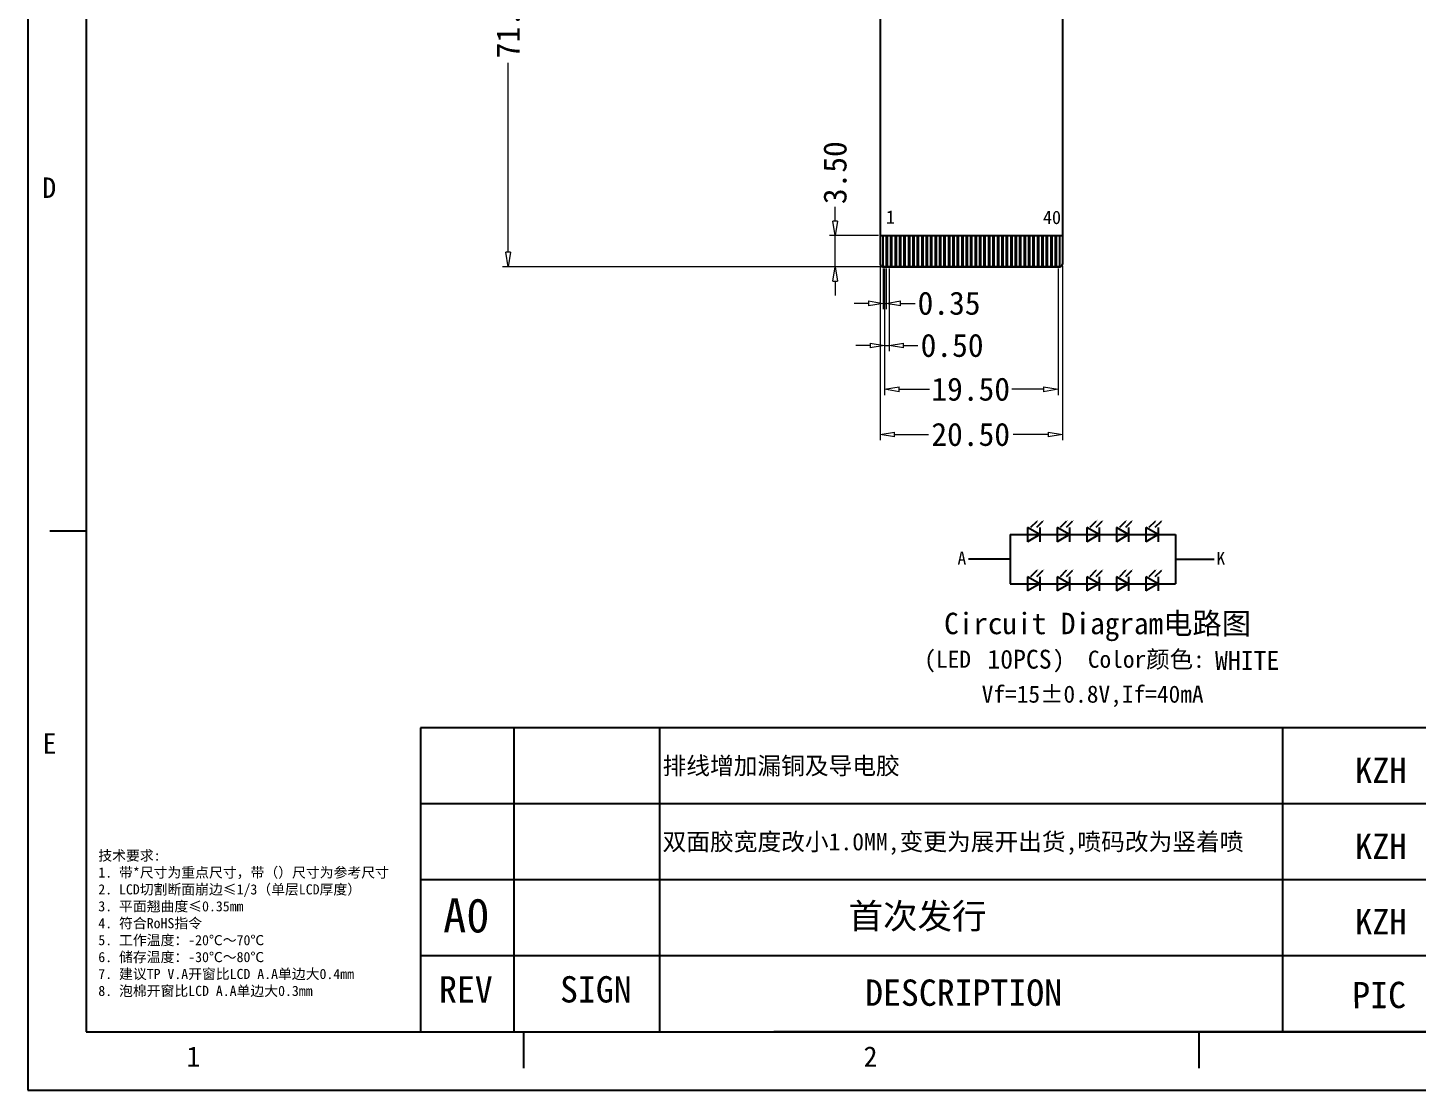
# Model space of a CAD drawing. Header units: millimetres. Extents: x 7345 to 7787, y -738 to -425.
# Drawn here: x 7345.1 to 7501.3, y -738.1 to -618.7 of the extents above; entities that cross this region are included whole.
import ezdxf
from ezdxf.enums import TextEntityAlignment as Align

# ---------------------------------------------------------------- set-up
doc = ezdxf.new("R2010")
doc.units = ezdxf.units.MM
doc.header["$PDMODE"] = 35
for name, color, linetype in [('DIM', 3, 'Continuous'), ('FPC', 42, 'Continuous'), ('图框', 7, 'Continuous')]:
    doc.layers.add(name, color=color, linetype=linetype)
doc.styles.add('仿宋', font='', dxfattribs={"height": 2.5})
doc.styles.add('宋', font='', dxfattribs={"height": 2})
doc.styles.add('宋体', font='')
doc.styles.get('仿宋').set_extended_font_data('FangSong_GB2312')
doc.styles.get('宋').set_extended_font_data('SimSun')
doc.styles.get('宋体').set_extended_font_data('SimSun')
doc.dimstyles.new('标准', dxfattribs={"dimscale": 0.65, "dimtxt": 3, "dimasz": 2.5, "dimexe": 1, "dimexo": 0.3, "dimgap": 0.5, "dimtad": 0, "dimzin": 1, "dimdsep": 46, "dimtxsty": '宋体', "dimblk": 'CLOSEDBLANK', "dimcen": 0, "dimclrd": 3, "dimclre": 3, "dimclrt": 3, "dimadec": 0, "dimazin": 0, "dimtfac": 1, "dimtmove": 0, "dimatfit": 3, "dimldrblk": 'CLOSEDBLANK', "dimfxl": 0, "dimlwd": 0, "dimlwe": 0, "dimarcsym": 0})

# ---------------------------------------------------------------- blocks, each defined once
blk = doc.blocks.new('_ClosedBlank')
at = {"color": 0, "linetype": 'ByBlock', "lineweight": -2}
for p, q in [((-1, 0.167), (0, 0)), ((-1, 0.167), (-1, -0.167)), ((0, 0), (-1, -0.167))]:
    blk.add_line(p, q, dxfattribs=at)
blk = doc.blocks.new('*D38')
at = {"layer": 'Defpoints', "color": 0}
for p in [(7399.12, -574.03), (7421.58, -574.03), (7441.23, -645.53)]:
    blk.add_point(p, dxfattribs=at)
at = {"layer": 'FPC', "color": 3, "lineweight": 0}
for p, q in [((7421.39, -574.03), (7398.47, -574.03)), ((7399.12, -575.66), (7399.12, -603.91)), ((7399.12, -643.91), (7399.12, -622.59)), ((7441.04, -645.53), (7398.47, -645.53))]:
    blk.add_line(p, q, dxfattribs=at)
at = {"layer": 'FPC', "color": 3, "lineweight": 0, "xscale": 1.625, "yscale": 1.625, "zscale": 1.625}
for p, rotation in [((7399.12, -574.03), 90), ((7399.12, -645.53), 270)]:
    blk.add_blockref('_ClosedBlank', p, dxfattribs=dict(at, rotation=rotation))
at = {"layer": 'FPC', "color": 3, "insert": (7399.12, -613.25), "char_height": 2.6, "attachment_point": 5, "rotation": 90, "style": '宋体'}
blk.add_mtext('71.50±0.5', dxfattribs=at)
blk = doc.blocks.new('*U6')
at = {"layer": '图框', "color": 2, "linetype": 'ByBlock'}
blk.add_lwpolyline([(-0.175, -1.75), (0.175, -1.75), (0.175, 1.75), (-0.175, 1.75)], close=True, dxfattribs=at)
blk = doc.blocks.new('*D39')
at = {"layer": 'Defpoints', "color": 0}
for p in [(7441.26, -645.53), (7441.61, -645.53), (7441.61, -649.65)]:
    blk.add_point(p, dxfattribs=at)
at = {"layer": 'FPC', "color": 3, "lineweight": 0}
for p, q in [((7441.26, -645.73), (7441.26, -650.3)), ((7441.61, -645.73), (7441.61, -650.3)), ((7439.63, -649.65), (7438.01, -649.65)), ((7441.26, -649.65), (7441.61, -649.65)), ((7443.23, -649.65), (7444.86, -649.65))]:
    blk.add_line(p, q, dxfattribs=at)
at = {"layer": 'FPC', "color": 3, "lineweight": 0, "xscale": 1.625, "yscale": 1.625, "zscale": 1.625}
blk.add_blockref('_ClosedBlank', (7441.26, -649.65), dxfattribs=at)
at = {"layer": 'FPC', "color": 3, "lineweight": 0, "xscale": 1.625, "yscale": 1.625, "zscale": 1.625, "rotation": 180}
blk.add_blockref('_ClosedBlank', (7441.61, -649.65), dxfattribs=at)
at = {"layer": 'FPC', "color": 3, "insert": (7448.68, -649.65), "char_height": 2.6, "attachment_point": 5, "style": '宋体'}
blk.add_mtext('0.35', dxfattribs=at)
blk = doc.blocks.new('*D40')
at = {"layer": 'Defpoints', "color": 0}
for p in [(7441.43, -645.53), (7441.93, -645.53), (7441.93, -654.39)]:
    blk.add_point(p, dxfattribs=at)
at = {"layer": 'FPC', "color": 3, "lineweight": 0}
for p, q in [((7441.43, -645.73), (7441.43, -655.04)), ((7441.93, -645.73), (7441.93, -655.04)), ((7439.81, -654.39), (7438.18, -654.39)), ((7441.43, -654.39), (7441.93, -654.39)), ((7443.56, -654.39), (7445.18, -654.39))]:
    blk.add_line(p, q, dxfattribs=at)
at = {"layer": 'FPC', "color": 3, "lineweight": 0, "xscale": 1.625, "yscale": 1.625, "zscale": 1.625}
blk.add_blockref('_ClosedBlank', (7441.43, -654.39), dxfattribs=at)
at = {"layer": 'FPC', "color": 3, "lineweight": 0, "xscale": 1.625, "yscale": 1.625, "zscale": 1.625, "rotation": 180}
blk.add_blockref('_ClosedBlank', (7441.93, -654.39), dxfattribs=at)
at = {"layer": 'FPC', "color": 3, "insert": (7449.02, -654.39), "char_height": 2.6, "attachment_point": 5, "style": '宋体'}
blk.add_mtext('0.50', dxfattribs=at)
blk = doc.blocks.new('*D41')
at = {"layer": 'Defpoints', "color": 0}
for p in [(7440.93, -645.23), (7461.43, -645.23), (7461.43, -664.4)]:
    blk.add_point(p, dxfattribs=at)
at = {"layer": 'FPC', "color": 3, "lineweight": 0}
for p, q in [((7440.93, -645.43), (7440.93, -665.05)), ((7461.43, -645.43), (7461.43, -665.05)), ((7442.56, -664.4), (7446.35, -664.4)), ((7459.81, -664.4), (7455.87, -664.4))]:
    blk.add_line(p, q, dxfattribs=at)
at = {"layer": 'FPC', "color": 3, "lineweight": 0, "xscale": 1.625, "yscale": 1.625, "zscale": 1.625, "rotation": 180}
blk.add_blockref('_ClosedBlank', (7440.93, -664.4), dxfattribs=at)
at = {"layer": 'FPC', "color": 3, "lineweight": 0, "xscale": 1.625, "yscale": 1.625, "zscale": 1.625}
blk.add_blockref('_ClosedBlank', (7461.43, -664.4), dxfattribs=at)
at = {"layer": 'FPC', "color": 3, "insert": (7451.11, -664.4), "char_height": 2.6, "attachment_point": 5, "style": '宋体'}
blk.add_mtext('20.50', dxfattribs=at)
blk = doc.blocks.new('*D42')
at = {"layer": 'Defpoints', "color": 0}
for p in [(7441.43, -645.53), (7460.93, -645.53), (7460.93, -659.31)]:
    blk.add_point(p, dxfattribs=at)
at = {"layer": 'FPC', "color": 3, "lineweight": 0}
for p, q in [((7441.43, -645.73), (7441.43, -659.96)), ((7460.93, -645.73), (7460.93, -659.96)), ((7443.06, -659.31), (7446.47, -659.31)), ((7459.31, -659.31), (7455.75, -659.31))]:
    blk.add_line(p, q, dxfattribs=at)
at = {"layer": 'FPC', "color": 3, "lineweight": 0, "xscale": 1.625, "yscale": 1.625, "zscale": 1.625, "rotation": 180}
blk.add_blockref('_ClosedBlank', (7441.43, -659.31), dxfattribs=at)
at = {"layer": 'FPC', "color": 3, "lineweight": 0, "xscale": 1.625, "yscale": 1.625, "zscale": 1.625}
blk.add_blockref('_ClosedBlank', (7460.93, -659.31), dxfattribs=at)
at = {"layer": 'FPC', "color": 3, "insert": (7451.11, -659.31), "char_height": 2.6, "attachment_point": 5, "style": '宋体'}
blk.add_mtext('19.50', dxfattribs=at)
blk = doc.blocks.new('*D43')
at = {"layer": 'Defpoints', "color": 0}
for p in [(7435.87, -642.03), (7440.93, -642.03), (7441.26, -645.53)]:
    blk.add_point(p, dxfattribs=at)
at = {"layer": 'FPC', "color": 3, "lineweight": 0}
for p, q in [((7435.87, -640.41), (7435.87, -638.78)), ((7440.74, -642.03), (7435.22, -642.03)), ((7435.87, -645.53), (7435.87, -642.03)), ((7441.06, -645.53), (7435.22, -645.53)), ((7435.87, -647.16), (7435.87, -648.78))]:
    blk.add_line(p, q, dxfattribs=at)
at = {"layer": 'FPC', "color": 3, "lineweight": 0, "xscale": 1.625, "yscale": 1.625, "zscale": 1.625}
for p, rotation in [((7435.87, -642.03), 270), ((7435.87, -645.53), 90)]:
    blk.add_blockref('_ClosedBlank', p, dxfattribs=dict(at, rotation=rotation))
at = {"layer": 'FPC', "color": 3, "insert": (7435.87, -634.96), "char_height": 2.6, "attachment_point": 5, "rotation": 90, "style": '宋体'}
blk.add_mtext('3.50', dxfattribs=at)

msp = doc.modelspace()

# ---------------------------------------------------------------- linework, layer by layer
at = {"color": 7, "linetype": 'Continuous'}
for p, q in [((7345.106, -424.793), (7345.106, -738.122)), ((7345.106, -738.122), (7786.974, -738.122))]:
    msp.add_line(p, q, dxfattribs=at)
at = {"linetype": 'Continuous'}
for p, q in [((7351.684, -431.37), (7351.684, -731.545)), ((7351.684, -675.282), (7347.573, -675.282)), ((7351.684, -731.545), (7780.396, -731.545)), ((7400.837, -731.545), (7400.837, -735.656)), ((7476.756, -731.545), (7476.756, -735.656))]:
    msp.add_line(p, q, dxfattribs=at)
at = {"color": 4, "linetype": 'Continuous'}
for p, q in [((7389.243, -697.388), (7389.243, -731.545)), ((7528.026, -697.388), (7389.243, -697.388)), ((7399.75, -697.388), (7399.75, -731.545)), ((7416.114, -697.388), (7416.114, -731.545)), ((7486.194, -731.545), (7486.194, -697.388)), ((7528.026, -705.928), (7389.243, -705.928)), ((7528.026, -714.467), (7389.243, -714.467)), ((7528.026, -723.006), (7389.243, -723.006)), ((7570.087, -731.545), (7428.964, -731.545))]:
    msp.add_line(p, q, dxfattribs=at)
at = {"layer": 'DIM', "color": 1}
for p, q in [((7455.561, -675.657), (7458.888, -675.657)), ((7455.561, -675.657), (7455.561, -681.186)), ((7457.505, -674.859), (7457.505, -676.456)), ((7458.888, -675.657), (7457.505, -674.859)), ((7458.888, -675.657), (7457.505, -676.456)), ((7457.505, -675.657), (7460.831, -675.657)), ((7458.888, -674.859), (7458.888, -676.456)), ((7460.831, -674.859), (7460.831, -676.456)), ((7462.215, -675.657), (7460.831, -674.859)), ((7460.831, -675.657), (7464.158, -675.657)), ((7462.215, -675.657), (7460.831, -676.456)), ((7462.215, -674.859), (7462.215, -676.456)), ((7464.158, -674.859), (7464.158, -676.456)), ((7465.542, -675.657), (7464.158, -674.859)), ((7465.542, -675.657), (7464.158, -676.456)), ((7464.158, -675.657), (7467.485, -675.657)), ((7465.542, -674.859), (7465.542, -676.456)), ((7467.485, -674.859), (7467.485, -676.456)), ((7468.868, -675.657), (7467.485, -674.859)), ((7468.868, -675.657), (7467.485, -676.456)), ((7467.485, -675.657), (7470.812, -675.657)), ((7468.868, -674.859), (7468.868, -676.456)), ((7470.812, -674.859), (7470.812, -676.456)), ((7472.195, -675.657), (7470.812, -674.859)), ((7472.195, -675.657), (7470.812, -676.456)), ((7470.812, -675.657), (7474.139, -675.657)), ((7472.195, -674.859), (7472.195, -676.456)), ((7474.139, -675.657), (7474.139, -681.186)), ((7455.561, -678.422), (7450.865, -678.422)), ((7474.139, -678.422), (7478.467, -678.422)), ((7457.505, -680.388), (7457.505, -681.985)), ((7458.888, -681.186), (7457.505, -680.388)), ((7458.888, -680.388), (7458.888, -681.985)), ((7460.831, -680.388), (7460.831, -681.985)), ((7462.215, -681.186), (7460.831, -680.388)), ((7462.215, -680.388), (7462.215, -681.985)), ((7464.158, -680.388), (7464.158, -681.985)), ((7465.542, -681.186), (7464.158, -680.388)), ((7465.542, -680.388), (7465.542, -681.985)), ((7467.485, -680.388), (7467.485, -681.985)), ((7468.868, -681.186), (7467.485, -680.388)), ((7468.868, -680.388), (7468.868, -681.985)), ((7470.812, -680.388), (7470.812, -681.985)), ((7472.195, -681.186), (7470.812, -680.388)), ((7472.195, -680.388), (7472.195, -681.985)), ((7455.561, -681.186), (7458.888, -681.186)), ((7458.888, -681.186), (7457.505, -681.985)), ((7457.505, -681.186), (7460.831, -681.186)), ((7460.831, -681.186), (7464.158, -681.186)), ((7462.215, -681.186), (7460.831, -681.985)), ((7465.542, -681.186), (7464.158, -681.985)), ((7464.158, -681.186), (7467.485, -681.186)), ((7468.868, -681.186), (7467.485, -681.985)), ((7467.485, -681.186), (7470.812, -681.186)), ((7472.195, -681.186), (7470.812, -681.985)), ((7470.812, -681.186), (7474.139, -681.186))]:
    msp.add_line(p, q, dxfattribs=at)
for points in [[(7458.527, -674.175), (7457.848, -674.854)], [(7459.198, -674.182), (7458.519, -674.862)], [(7461.854, -674.175), (7461.174, -674.854)], [(7462.525, -674.182), (7461.846, -674.862)], [(7465.181, -674.175), (7464.501, -674.854)], [(7465.852, -674.182), (7465.172, -674.862)], [(7468.507, -674.175), (7467.828, -674.854)], [(7469.179, -674.182), (7468.499, -674.862)], [(7471.834, -674.175), (7471.155, -674.854)], [(7472.506, -674.182), (7471.826, -674.862)], [(7458.527, -679.704), (7457.848, -680.383)], [(7459.198, -679.711), (7458.519, -680.391)], [(7461.854, -679.704), (7461.174, -680.383)], [(7462.525, -679.711), (7461.846, -680.391)], [(7465.181, -679.704), (7464.501, -680.383)], [(7465.852, -679.711), (7465.172, -680.391)], [(7468.507, -679.704), (7467.828, -680.383)], [(7469.179, -679.711), (7468.499, -680.391)], [(7471.834, -679.704), (7471.155, -680.383)], [(7472.506, -679.711), (7471.826, -680.391)]]:
    msp.add_lwpolyline(points, dxfattribs=at)
for points in [[(7458.496, -674.144), (7458.713, -673.989), (7458.558, -674.206)], [(7459.167, -674.151), (7459.384, -673.996), (7459.229, -674.213)], [(7461.823, -674.144), (7462.04, -673.989), (7461.885, -674.206)], [(7462.494, -674.151), (7462.711, -673.996), (7462.556, -674.213)], [(7465.15, -674.144), (7465.367, -673.989), (7465.212, -674.206)], [(7465.821, -674.151), (7466.038, -673.996), (7465.883, -674.213)], [(7468.476, -674.144), (7468.694, -673.989), (7468.538, -674.206)], [(7469.148, -674.151), (7469.365, -673.996), (7469.21, -674.213)], [(7471.803, -674.144), (7472.02, -673.989), (7471.865, -674.206)], [(7472.475, -674.151), (7472.692, -673.996), (7472.537, -674.213)], [(7458.496, -679.673), (7458.713, -679.518), (7458.558, -679.735)], [(7459.167, -679.68), (7459.384, -679.525), (7459.229, -679.742)], [(7461.823, -679.673), (7462.04, -679.518), (7461.885, -679.735)], [(7462.494, -679.68), (7462.711, -679.525), (7462.556, -679.742)], [(7465.15, -679.673), (7465.367, -679.518), (7465.212, -679.735)], [(7465.821, -679.68), (7466.038, -679.525), (7465.883, -679.742)], [(7468.476, -679.673), (7468.694, -679.518), (7468.538, -679.735)], [(7469.148, -679.68), (7469.365, -679.525), (7469.21, -679.742)], [(7471.803, -679.673), (7472.02, -679.518), (7471.865, -679.735)], [(7472.475, -679.68), (7472.692, -679.525), (7472.537, -679.742)]]:
    msp.add_solid(points, dxfattribs=at)
at = {"layer": 'FPC', "color": 30}
for p, q in [((7440.93, -590.331), (7440.93, -645.231)), ((7461.43, -590.331), (7461.43, -645.231)), ((7440.93, -642.031), (7461.43, -642.031)), ((7441.23, -645.531), (7461.13, -645.531))]:
    msp.add_line(p, q, dxfattribs=at)
for centre, start, end in [((7441.23, -645.231), 180, 270), ((7461.13, -645.231), 270, 0)]:
    msp.add_arc(centre, 0.3, start, end, dxfattribs=at)

# ---------------------------------------------------------------- block references
at = {"layer": '图框', "color": 0, "linetype": 'ByBlock', "lineweight": -2, "xscale": -1}
for p in [(7441.43, -643.781), (7441.93, -643.781), (7442.43, -643.781), (7442.93, -643.781), (7443.43, -643.781), (7443.93, -643.781), (7444.43, -643.781), (7444.93, -643.781), (7445.43, -643.781), (7445.93, -643.781), (7446.43, -643.781), (7446.93, -643.781), (7447.43, -643.781), (7447.93, -643.781), (7448.43, -643.781), (7448.93, -643.781), (7449.43, -643.781), (7449.93, -643.781), (7450.43, -643.781), (7450.93, -643.781), (7451.43, -643.781), (7451.93, -643.781), (7452.43, -643.781), (7452.93, -643.781), (7453.43, -643.781), (7453.93, -643.781), (7454.43, -643.781), (7454.93, -643.781), (7455.43, -643.781), (7455.93, -643.781), (7456.43, -643.781), (7456.93, -643.781), (7457.43, -643.781), (7457.93, -643.781), (7458.43, -643.781), (7458.93, -643.781), (7459.43, -643.781), (7459.93, -643.781), (7460.43, -643.781), (7460.93, -643.781)]:
    msp.add_blockref('*U6', p, dxfattribs=at)

# ---------------------------------------------------------------- texts
at = {"color": 4, "linetype": 'Continuous', "style": '宋体'}
for s, p in [('D', (7346.736, -637.797)), ('E', (7346.776, -700.29)), ('1', (7362.948, -735.492)), ('2', (7439.064, -735.492))]:
    msp.add_text(s, height=2.302, dxfattribs=at).set_placement(p)
at = {"color": 1, "style": '宋体'}
for s, height, p in [('Circuit Diagram电路图', 2.4134, (7448.12, -686.848)), ('(LED       )  Color颜色:', 1.93072, (7445.89, -690.629)), ('10PCS', 2.1238, (7452.982, -690.722)), ('WHITE', 2.1238, (7478.577, -690.859)), ('Vf=15%%P0.8V,If=40mA', 1.93072, (7452.343, -694.55)), ('排线增加漏铜及导电胶', 1.9549, (7416.469, -702.619)), ('双面胶宽度改小1.0MM,变更为展开出货,喷码改为竖着喷', 1.95485, (7416.469, -711.158))]:
    msp.add_text(s, height=height, dxfattribs=at).set_placement(p)
at = {"color": 1, "linetype": 'Continuous', "style": '宋体'}
msp.add_text('A0', height=3.8359, dxfattribs=at).set_placement((7394.405, -720.386), align=Align.CENTER)
at = {"color": 4, "linetype": 'Continuous', "style": '宋体'}
for s, height, p in [('REV', 2.9598, (7394.355, -728.26)), ('SIGN', 2.9598, (7408.972, -728.26)), ('DESCRIPTION', 2.95978, (7450.314, -728.633))]:
    msp.add_text(s, height=height, dxfattribs=at).set_placement(p, align=Align.CENTER)
msp.add_text('PIC', height=2.9598, rotation=0.26479, dxfattribs=at).set_placement((7497.029, -728.9), align=Align.CENTER)
at = {"layer": 'DIM', "color": 1, "char_height": 1.44, "width": 16.91083, "attachment_point": 1, "style": '仿宋'}
for s, insert in [('{\\fSimSun|b0|i0|c134|p2;A}', (7449.628, -677.573)), ('{\\fSimSun|b0|i0|c134|p2;K }', (7478.738, -677.604))]:
    msp.add_mtext(s, dxfattribs=dict(at, insert=insert))
at = {"layer": 'DIM', "lineweight": 0, "insert": (7353.035, -711.166), "char_height": 1.14096, "width": 49.15521, "attachment_point": 1, "style": '宋体'}
msp.add_mtext('{\\C0;技术要求:\\P1. 带*尺寸为重点尺寸，带（）尺寸为参考尺寸\\P2. LCD切割断面崩边≤1/3（单层LCD厚度）\\P3. 平面翘曲度≤0.35mm\\P4. 符合RoHS指令\\P5. 工作温度：-20℃～70℃ \\P6. 储存温度：-30℃～80℃\\P7. 建议TP V.A开窗比LCD A.A单边大0.4mm\\P8. 泡棉开窗比LCD A.A单边大0.3mm}', dxfattribs=at)
at = {"layer": 'FPC', "color": 1, "style": '宋体'}
for s, height, p in [('KZH', 2.8418, (7494.317, -703.577)), ('KZH', 2.8418, (7494.317, -712.116)), ('           首次发行', 2.84179, (7416.114, -719.965)), ('KZH', 2.8418, (7494.317, -720.579))]:
    msp.add_text(s, height=height, dxfattribs=at).set_placement(p)
at = {"layer": '图框', "color": 0, "linetype": 'ByBlock', "char_height": 1.5, "attachment_point": 1, "style": '宋'}
for s, insert in [('{\\C256;1}', (7441.577, -639.204)), ('{\\C256;40}', (7459.227, -639.234))]:
    msp.add_mtext_dynamic_manual_height_columns(s, width=8.51082, gutter_width=12.5, heights=[3.094], dxfattribs=dict(at, insert=insert))

# ---------------------------------------------------------------- dimensions: what is measured, and where the dimension line sits
at = {"layer": 'FPC', "color": 30}
dim = msp.add_linear_dim(base=(7399.12, -574.031), p1=(7441.23, -645.531), p2=(7421.58, -574.031), angle=90, text='<>.5', dimstyle='标准', override={"dimtxt": 4, "dimtol": 1, "dimtdec": 1}, dxfattribs=at)
dim.commit()
dim.dimension.update_dxf_attribs({"geometry": '*D38', "text_midpoint": (7399.12, -613.251), "dimtype": 160})
dim = msp.add_linear_dim(base=(7435.869, -642.031), p1=(7441.255, -645.531), p2=(7440.93, -642.031), angle=90, dimstyle='标准', override={"dimtxt": 4, "dimtdec": 1}, dxfattribs=at)
dim.commit()
dim.dimension.update_dxf_attribs({"geometry": '*D43', "text_midpoint": (7435.869, -634.96)})
for base, p1, p2, picture, middle in [((7441.605, -649.652), (7441.255, -645.531), (7441.605, -645.531), '*D39', (7448.676, -649.652)), ((7441.93, -654.392), (7441.43, -645.531), (7441.93, -645.531), '*D40', (7449.023, -654.392))]:
    dim = msp.add_linear_dim(base=base, p1=p1, p2=p2, dimstyle='标准', override={"dimtxt": 4, "dimtdec": 1}, dxfattribs=at)
    dim.commit()
    dim.dimension.update_dxf_attribs({"geometry": picture, "text_midpoint": middle})
for base, p1, p2, picture, middle in [((7461.43, -664.399), (7440.93, -645.231), (7461.43, -645.231), '*D41', (7451.11, -664.399)), ((7460.93, -659.306), (7441.43, -645.531), (7460.93, -645.531), '*D42', (7451.11, -659.306))]:
    dim = msp.add_linear_dim(base=base, p1=p1, p2=p2, dimstyle='标准', override={"dimtxt": 4, "dimtdec": 1}, dxfattribs=at)
    dim.commit()
    dim.dimension.update_dxf_attribs({"geometry": picture, "text_midpoint": middle, "dimtype": 160})

doc.saveas('drawing.dxf')
